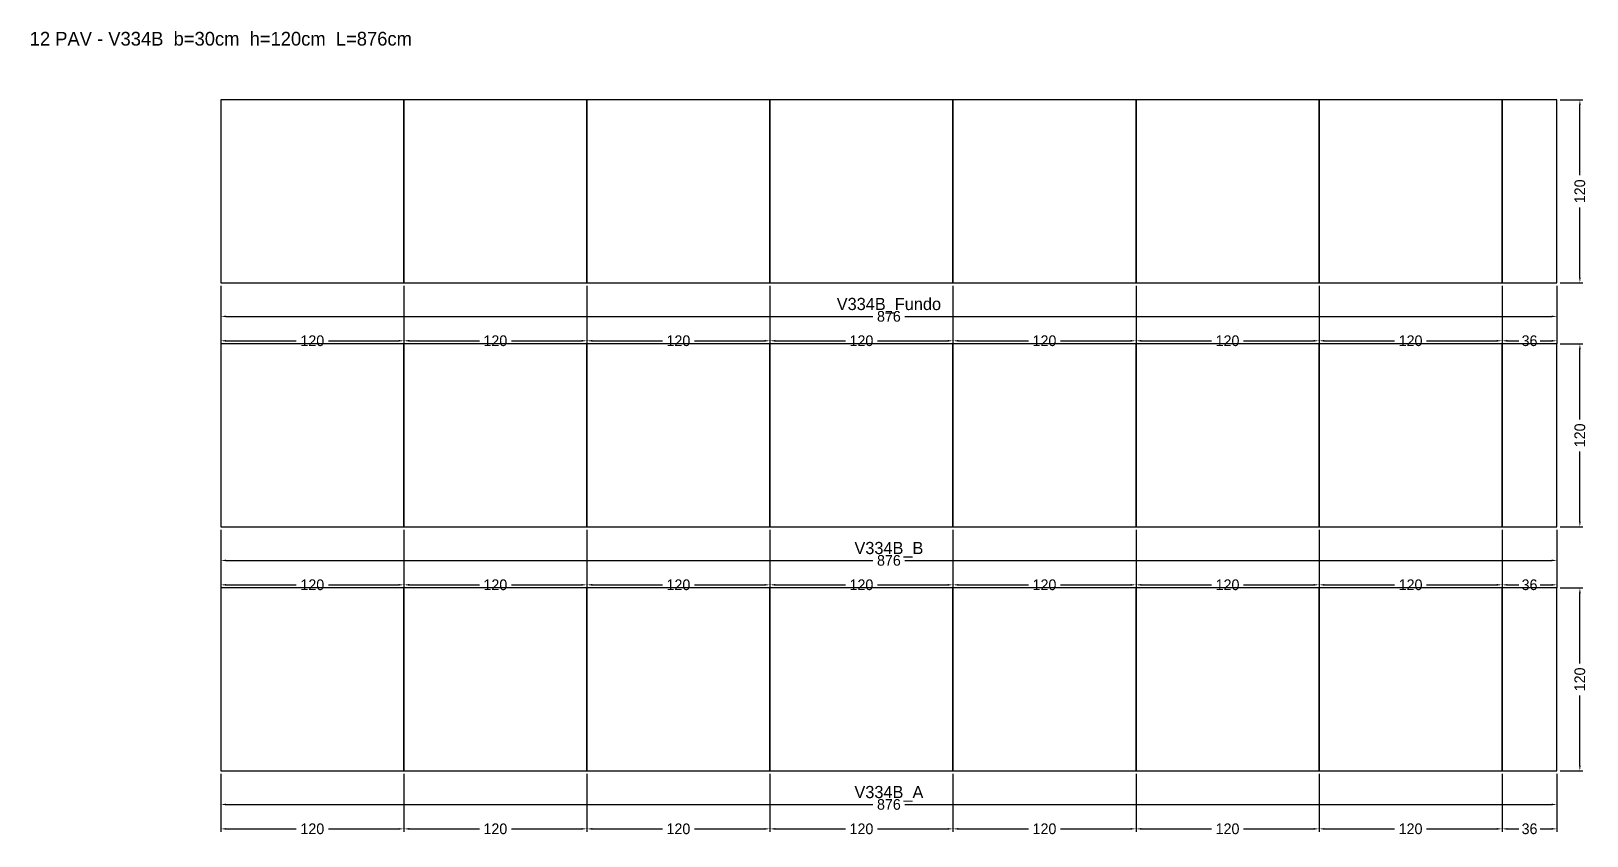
# Model space of a CAD drawing. Header units: metres. Extents: x -124 to 896, y -43 to 485.
import ezdxf

# ---------------------------------------------------------------- set-up
doc = ezdxf.new("R2010")
doc.units = ezdxf.units.M
for name, color, linetype in [('COTA', 3, 'Continuous'), ('NOMENCLATURA', 2, 'Continuous'), ('Paineis', 7, 'Continuous'), ('Texto Secao', 2, 'Continuous')]:
    doc.layers.add(name, color=color, linetype=linetype)
doc.dimstyles.new('COTA_VIG', dxfattribs={"dimtxt": 7, "dimasz": 3.5, "dimexe": 2, "dimexo": 2, "dimgap": 1.5, "dimtad": 1, "dimdec": 1, "dimcen": 2.5, "dimclrd": 3, "dimclre": 3, "dimclrt": 3, "dimazin": 3, "dimtfac": 1, "dimtmove": 0, "dimatfit": 3})

# ---------------------------------------------------------------- blocks, each defined once
blk = doc.blocks.new('_CLOSEDFILLED')
at = {"color": 0, "linetype": 'BYBLOCK'}
blk.add_solid([(-1, 0.16), (0, 0), (-1, -0.16)], dxfattribs=at)
blk = doc.blocks.new('*D1')
at = {"color": 3}
for p, q in [((0, -2), (0, -24)), ((876, -2), (876, -24)), ((3.5, -22), (427.5, -22)), ((448.5, -22), (872.5, -22))]:
    blk.add_line(p, q, dxfattribs=at)
at = {"layer": 'Defpoints'}
for p in [(0, 0), (876, 0), (0, -22)]:
    blk.add_point(p, dxfattribs=at)
at = {"layer": 'COTA', "color": 3, "xscale": 3.5, "yscale": 3.5, "rotation": 180}
blk.add_blockref('_CLOSEDFILLED', (0, -22), dxfattribs=at)
at = {"layer": 'COTA', "color": 3, "xscale": 3.5, "yscale": 3.5}
blk.add_blockref('_CLOSEDFILLED', (876, -22), dxfattribs=at)
at = {"layer": 'COTA', "color": 3, "insert": (438, -22), "char_height": 7, "attachment_point": 5}
blk.add_mtext('876', dxfattribs=at)
blk = doc.blocks.new('*D2')
at = {"color": 3}
for p, q in [((0, -2), (0, -40)), ((120, -2), (120, -40)), ((3.5, -38), (49.5, -38)), ((70.5, -38), (116.5, -38))]:
    blk.add_line(p, q, dxfattribs=at)
at = {"layer": 'Defpoints'}
for p in [(0, 0), (120, 0), (0, -38)]:
    blk.add_point(p, dxfattribs=at)
at = {"layer": 'COTA', "color": 3, "xscale": 3.5, "yscale": 3.5, "rotation": 180}
blk.add_blockref('_CLOSEDFILLED', (0, -38), dxfattribs=at)
at = {"layer": 'COTA', "color": 3, "xscale": 3.5, "yscale": 3.5}
blk.add_blockref('_CLOSEDFILLED', (120, -38), dxfattribs=at)
at = {"layer": 'COTA', "color": 3, "insert": (60, -38), "char_height": 7, "attachment_point": 5}
blk.add_mtext('120', dxfattribs=at)
blk = doc.blocks.new('*D3')
at = {"color": 3}
for p, q in [((120, -2), (120, -40)), ((240, -2), (240, -40)), ((123.5, -38), (169.5, -38)), ((190.5, -38), (236.5, -38))]:
    blk.add_line(p, q, dxfattribs=at)
at = {"layer": 'Defpoints'}
for p in [(120, 0), (240, 0), (120, -38)]:
    blk.add_point(p, dxfattribs=at)
at = {"layer": 'COTA', "color": 3, "xscale": 3.5, "yscale": 3.5, "rotation": 180}
blk.add_blockref('_CLOSEDFILLED', (120, -38), dxfattribs=at)
at = {"layer": 'COTA', "color": 3, "xscale": 3.5, "yscale": 3.5}
blk.add_blockref('_CLOSEDFILLED', (240, -38), dxfattribs=at)
at = {"layer": 'COTA', "color": 3, "insert": (180, -38), "char_height": 7, "attachment_point": 5}
blk.add_mtext('120', dxfattribs=at)
blk = doc.blocks.new('*D4')
at = {"color": 3}
for p, q in [((240, -2), (240, -40)), ((360, -2), (360, -40)), ((243.5, -38), (289.5, -38)), ((310.5, -38), (356.5, -38))]:
    blk.add_line(p, q, dxfattribs=at)
at = {"layer": 'Defpoints'}
for p in [(240, 0), (360, 0), (240, -38)]:
    blk.add_point(p, dxfattribs=at)
at = {"layer": 'COTA', "color": 3, "xscale": 3.5, "yscale": 3.5, "rotation": 180}
blk.add_blockref('_CLOSEDFILLED', (240, -38), dxfattribs=at)
at = {"layer": 'COTA', "color": 3, "xscale": 3.5, "yscale": 3.5}
blk.add_blockref('_CLOSEDFILLED', (360, -38), dxfattribs=at)
at = {"layer": 'COTA', "color": 3, "insert": (300, -38), "char_height": 7, "attachment_point": 5}
blk.add_mtext('120', dxfattribs=at)
blk = doc.blocks.new('*D5')
at = {"color": 3}
for p, q in [((360, -2), (360, -40)), ((480, -2), (480, -40)), ((363.5, -38), (409.5, -38)), ((430.5, -38), (476.5, -38))]:
    blk.add_line(p, q, dxfattribs=at)
at = {"layer": 'Defpoints'}
for p in [(360, 0), (480, 0), (360, -38)]:
    blk.add_point(p, dxfattribs=at)
at = {"layer": 'COTA', "color": 3, "xscale": 3.5, "yscale": 3.5, "rotation": 180}
blk.add_blockref('_CLOSEDFILLED', (360, -38), dxfattribs=at)
at = {"layer": 'COTA', "color": 3, "xscale": 3.5, "yscale": 3.5}
blk.add_blockref('_CLOSEDFILLED', (480, -38), dxfattribs=at)
at = {"layer": 'COTA', "color": 3, "insert": (420, -38), "char_height": 7, "attachment_point": 5}
blk.add_mtext('120', dxfattribs=at)
blk = doc.blocks.new('*D6')
at = {"color": 3}
for p, q in [((480, -2), (480, -40)), ((600, -2), (600, -40)), ((483.5, -38), (529.5, -38)), ((550.5, -38), (596.5, -38))]:
    blk.add_line(p, q, dxfattribs=at)
at = {"layer": 'Defpoints'}
for p in [(480, 0), (600, 0), (480, -38)]:
    blk.add_point(p, dxfattribs=at)
at = {"layer": 'COTA', "color": 3, "xscale": 3.5, "yscale": 3.5, "rotation": 180}
blk.add_blockref('_CLOSEDFILLED', (480, -38), dxfattribs=at)
at = {"layer": 'COTA', "color": 3, "xscale": 3.5, "yscale": 3.5}
blk.add_blockref('_CLOSEDFILLED', (600, -38), dxfattribs=at)
at = {"layer": 'COTA', "color": 3, "insert": (540, -38), "char_height": 7, "attachment_point": 5}
blk.add_mtext('120', dxfattribs=at)
blk = doc.blocks.new('*D7')
at = {"color": 3}
for p, q in [((600, -2), (600, -40)), ((720, -2), (720, -40)), ((603.5, -38), (649.5, -38)), ((670.5, -38), (716.5, -38))]:
    blk.add_line(p, q, dxfattribs=at)
at = {"layer": 'Defpoints'}
for p in [(600, 0), (720, 0), (600, -38)]:
    blk.add_point(p, dxfattribs=at)
at = {"layer": 'COTA', "color": 3, "xscale": 3.5, "yscale": 3.5, "rotation": 180}
blk.add_blockref('_CLOSEDFILLED', (600, -38), dxfattribs=at)
at = {"layer": 'COTA', "color": 3, "xscale": 3.5, "yscale": 3.5}
blk.add_blockref('_CLOSEDFILLED', (720, -38), dxfattribs=at)
at = {"layer": 'COTA', "color": 3, "insert": (660, -38), "char_height": 7, "attachment_point": 5}
blk.add_mtext('120', dxfattribs=at)
blk = doc.blocks.new('*D8')
at = {"color": 3}
for p, q in [((720, -2), (720, -40)), ((840, -2), (840, -40)), ((723.5, -38), (769.5, -38)), ((790.5, -38), (836.5, -38))]:
    blk.add_line(p, q, dxfattribs=at)
at = {"layer": 'Defpoints'}
for p in [(720, 0), (840, 0), (720, -38)]:
    blk.add_point(p, dxfattribs=at)
at = {"layer": 'COTA', "color": 3, "xscale": 3.5, "yscale": 3.5, "rotation": 180}
blk.add_blockref('_CLOSEDFILLED', (720, -38), dxfattribs=at)
at = {"layer": 'COTA', "color": 3, "xscale": 3.5, "yscale": 3.5}
blk.add_blockref('_CLOSEDFILLED', (840, -38), dxfattribs=at)
at = {"layer": 'COTA', "color": 3, "insert": (780, -38), "char_height": 7, "attachment_point": 5}
blk.add_mtext('120', dxfattribs=at)
blk = doc.blocks.new('*D9')
at = {"color": 3}
for p, q in [((840, -2), (840, -40)), ((876, -2), (876, -40)), ((843.5, -38), (851, -38)), ((865, -38), (872.5, -38))]:
    blk.add_line(p, q, dxfattribs=at)
at = {"layer": 'Defpoints'}
for p in [(840, 0), (876, 0), (840, -38)]:
    blk.add_point(p, dxfattribs=at)
at = {"layer": 'COTA', "color": 3, "xscale": 3.5, "yscale": 3.5, "rotation": 180}
blk.add_blockref('_CLOSEDFILLED', (840, -38), dxfattribs=at)
at = {"layer": 'COTA', "color": 3, "xscale": 3.5, "yscale": 3.5}
blk.add_blockref('_CLOSEDFILLED', (876, -38), dxfattribs=at)
at = {"layer": 'COTA', "color": 3, "insert": (858, -38), "char_height": 7, "attachment_point": 5}
blk.add_mtext('36', dxfattribs=at)
blk = doc.blocks.new('*D10')
at = {"color": 3}
for p, q in [((878, 120), (893, 120)), ((891, 70.5), (891, 116.5)), ((891, 3.5), (891, 49.5)), ((878, 0), (893, 0))]:
    blk.add_line(p, q, dxfattribs=at)
at = {"layer": 'Defpoints'}
for p in [(876, 120), (876, 0), (891, 0)]:
    blk.add_point(p, dxfattribs=at)
at = {"layer": 'COTA', "color": 3, "xscale": 3.5, "yscale": 3.5}
for p, rotation in [((891, 120), 90), ((891, 0), 270)]:
    blk.add_blockref('_CLOSEDFILLED', p, dxfattribs=dict(at, rotation=rotation))
at = {"layer": 'COTA', "color": 3, "insert": (891, 60), "char_height": 7, "attachment_point": 5, "rotation": 90}
blk.add_mtext('120', dxfattribs=at)
blk = doc.blocks.new('*D11')
at = {"color": 3}
for p, q in [((0, 158), (0, 136)), ((876, 158), (876, 136)), ((3.5, 138), (427.5, 138)), ((448.5, 138), (872.5, 138))]:
    blk.add_line(p, q, dxfattribs=at)
at = {"layer": 'Defpoints'}
for p in [(0, 160), (876, 160), (0, 138)]:
    blk.add_point(p, dxfattribs=at)
at = {"layer": 'COTA', "color": 3, "xscale": 3.5, "yscale": 3.5, "rotation": 180}
blk.add_blockref('_CLOSEDFILLED', (0, 138), dxfattribs=at)
at = {"layer": 'COTA', "color": 3, "xscale": 3.5, "yscale": 3.5}
blk.add_blockref('_CLOSEDFILLED', (876, 138), dxfattribs=at)
at = {"layer": 'COTA', "color": 3, "insert": (438, 138), "char_height": 7, "attachment_point": 5}
blk.add_mtext('876', dxfattribs=at)
blk = doc.blocks.new('*D12')
at = {"color": 3}
for p, q in [((0, 158), (0, 120)), ((120, 158), (120, 120)), ((3.5, 122), (49.5, 122)), ((70.5, 122), (116.5, 122))]:
    blk.add_line(p, q, dxfattribs=at)
at = {"layer": 'Defpoints'}
for p in [(0, 160), (120, 160), (0, 122)]:
    blk.add_point(p, dxfattribs=at)
at = {"layer": 'COTA', "color": 3, "xscale": 3.5, "yscale": 3.5, "rotation": 180}
blk.add_blockref('_CLOSEDFILLED', (0, 122), dxfattribs=at)
at = {"layer": 'COTA', "color": 3, "xscale": 3.5, "yscale": 3.5}
blk.add_blockref('_CLOSEDFILLED', (120, 122), dxfattribs=at)
at = {"layer": 'COTA', "color": 3, "insert": (60, 122), "char_height": 7, "attachment_point": 5}
blk.add_mtext('120', dxfattribs=at)
blk = doc.blocks.new('*D13')
at = {"color": 3}
for p, q in [((120, 158), (120, 120)), ((240, 158), (240, 120)), ((123.5, 122), (169.5, 122)), ((190.5, 122), (236.5, 122))]:
    blk.add_line(p, q, dxfattribs=at)
at = {"layer": 'Defpoints'}
for p in [(120, 160), (240, 160), (120, 122)]:
    blk.add_point(p, dxfattribs=at)
at = {"layer": 'COTA', "color": 3, "xscale": 3.5, "yscale": 3.5, "rotation": 180}
blk.add_blockref('_CLOSEDFILLED', (120, 122), dxfattribs=at)
at = {"layer": 'COTA', "color": 3, "xscale": 3.5, "yscale": 3.5}
blk.add_blockref('_CLOSEDFILLED', (240, 122), dxfattribs=at)
at = {"layer": 'COTA', "color": 3, "insert": (180, 122), "char_height": 7, "attachment_point": 5}
blk.add_mtext('120', dxfattribs=at)
blk = doc.blocks.new('*D14')
at = {"color": 3}
for p, q in [((240, 158), (240, 120)), ((360, 158), (360, 120)), ((243.5, 122), (289.5, 122)), ((310.5, 122), (356.5, 122))]:
    blk.add_line(p, q, dxfattribs=at)
at = {"layer": 'Defpoints'}
for p in [(240, 160), (360, 160), (240, 122)]:
    blk.add_point(p, dxfattribs=at)
at = {"layer": 'COTA', "color": 3, "xscale": 3.5, "yscale": 3.5, "rotation": 180}
blk.add_blockref('_CLOSEDFILLED', (240, 122), dxfattribs=at)
at = {"layer": 'COTA', "color": 3, "xscale": 3.5, "yscale": 3.5}
blk.add_blockref('_CLOSEDFILLED', (360, 122), dxfattribs=at)
at = {"layer": 'COTA', "color": 3, "insert": (300, 122), "char_height": 7, "attachment_point": 5}
blk.add_mtext('120', dxfattribs=at)
blk = doc.blocks.new('*D15')
at = {"color": 3}
for p, q in [((360, 158), (360, 120)), ((480, 158), (480, 120)), ((363.5, 122), (409.5, 122)), ((430.5, 122), (476.5, 122))]:
    blk.add_line(p, q, dxfattribs=at)
at = {"layer": 'Defpoints'}
for p in [(360, 160), (480, 160), (360, 122)]:
    blk.add_point(p, dxfattribs=at)
at = {"layer": 'COTA', "color": 3, "xscale": 3.5, "yscale": 3.5, "rotation": 180}
blk.add_blockref('_CLOSEDFILLED', (360, 122), dxfattribs=at)
at = {"layer": 'COTA', "color": 3, "xscale": 3.5, "yscale": 3.5}
blk.add_blockref('_CLOSEDFILLED', (480, 122), dxfattribs=at)
at = {"layer": 'COTA', "color": 3, "insert": (420, 122), "char_height": 7, "attachment_point": 5}
blk.add_mtext('120', dxfattribs=at)
blk = doc.blocks.new('*D16')
at = {"color": 3}
for p, q in [((480, 158), (480, 120)), ((600, 158), (600, 120)), ((483.5, 122), (529.5, 122)), ((550.5, 122), (596.5, 122))]:
    blk.add_line(p, q, dxfattribs=at)
at = {"layer": 'Defpoints'}
for p in [(480, 160), (600, 160), (480, 122)]:
    blk.add_point(p, dxfattribs=at)
at = {"layer": 'COTA', "color": 3, "xscale": 3.5, "yscale": 3.5, "rotation": 180}
blk.add_blockref('_CLOSEDFILLED', (480, 122), dxfattribs=at)
at = {"layer": 'COTA', "color": 3, "xscale": 3.5, "yscale": 3.5}
blk.add_blockref('_CLOSEDFILLED', (600, 122), dxfattribs=at)
at = {"layer": 'COTA', "color": 3, "insert": (540, 122), "char_height": 7, "attachment_point": 5}
blk.add_mtext('120', dxfattribs=at)
blk = doc.blocks.new('*D17')
at = {"color": 3}
for p, q in [((600, 158), (600, 120)), ((720, 158), (720, 120)), ((603.5, 122), (649.5, 122)), ((670.5, 122), (716.5, 122))]:
    blk.add_line(p, q, dxfattribs=at)
at = {"layer": 'Defpoints'}
for p in [(600, 160), (720, 160), (600, 122)]:
    blk.add_point(p, dxfattribs=at)
at = {"layer": 'COTA', "color": 3, "xscale": 3.5, "yscale": 3.5, "rotation": 180}
blk.add_blockref('_CLOSEDFILLED', (600, 122), dxfattribs=at)
at = {"layer": 'COTA', "color": 3, "xscale": 3.5, "yscale": 3.5}
blk.add_blockref('_CLOSEDFILLED', (720, 122), dxfattribs=at)
at = {"layer": 'COTA', "color": 3, "insert": (660, 122), "char_height": 7, "attachment_point": 5}
blk.add_mtext('120', dxfattribs=at)
blk = doc.blocks.new('*D18')
at = {"color": 3}
for p, q in [((720, 158), (720, 120)), ((840, 158), (840, 120)), ((723.5, 122), (769.5, 122)), ((790.5, 122), (836.5, 122))]:
    blk.add_line(p, q, dxfattribs=at)
at = {"layer": 'Defpoints'}
for p in [(720, 160), (840, 160), (720, 122)]:
    blk.add_point(p, dxfattribs=at)
at = {"layer": 'COTA', "color": 3, "xscale": 3.5, "yscale": 3.5, "rotation": 180}
blk.add_blockref('_CLOSEDFILLED', (720, 122), dxfattribs=at)
at = {"layer": 'COTA', "color": 3, "xscale": 3.5, "yscale": 3.5}
blk.add_blockref('_CLOSEDFILLED', (840, 122), dxfattribs=at)
at = {"layer": 'COTA', "color": 3, "insert": (780, 122), "char_height": 7, "attachment_point": 5}
blk.add_mtext('120', dxfattribs=at)
blk = doc.blocks.new('*D19')
at = {"color": 3}
for p, q in [((840, 158), (840, 120)), ((876, 158), (876, 120)), ((843.5, 122), (851, 122)), ((865, 122), (872.5, 122))]:
    blk.add_line(p, q, dxfattribs=at)
at = {"layer": 'Defpoints'}
for p in [(840, 160), (876, 160), (840, 122)]:
    blk.add_point(p, dxfattribs=at)
at = {"layer": 'COTA', "color": 3, "xscale": 3.5, "yscale": 3.5, "rotation": 180}
blk.add_blockref('_CLOSEDFILLED', (840, 122), dxfattribs=at)
at = {"layer": 'COTA', "color": 3, "xscale": 3.5, "yscale": 3.5}
blk.add_blockref('_CLOSEDFILLED', (876, 122), dxfattribs=at)
at = {"layer": 'COTA', "color": 3, "insert": (858, 122), "char_height": 7, "attachment_point": 5}
blk.add_mtext('36', dxfattribs=at)
blk = doc.blocks.new('*D20')
at = {"color": 3}
for p, q in [((878, 280), (893, 280)), ((891, 230.5), (891, 276.5)), ((891, 163.5), (891, 209.5)), ((878, 160), (893, 160))]:
    blk.add_line(p, q, dxfattribs=at)
at = {"layer": 'Defpoints'}
for p in [(876, 280), (876, 160), (891, 160)]:
    blk.add_point(p, dxfattribs=at)
at = {"layer": 'COTA', "color": 3, "xscale": 3.5, "yscale": 3.5}
for p, rotation in [((891, 280), 90), ((891, 160), 270)]:
    blk.add_blockref('_CLOSEDFILLED', p, dxfattribs=dict(at, rotation=rotation))
at = {"layer": 'COTA', "color": 3, "insert": (891, 220), "char_height": 7, "attachment_point": 5, "rotation": 90}
blk.add_mtext('120', dxfattribs=at)
blk = doc.blocks.new('*D21')
at = {"color": 3}
for p, q in [((0, 318), (0, 296)), ((876, 318), (876, 296)), ((3.5, 298), (427.5, 298)), ((448.5, 298), (872.5, 298))]:
    blk.add_line(p, q, dxfattribs=at)
at = {"layer": 'Defpoints'}
for p in [(0, 320), (876, 320), (0, 298)]:
    blk.add_point(p, dxfattribs=at)
at = {"layer": 'COTA', "color": 3, "xscale": 3.5, "yscale": 3.5, "rotation": 180}
blk.add_blockref('_CLOSEDFILLED', (0, 298), dxfattribs=at)
at = {"layer": 'COTA', "color": 3, "xscale": 3.5, "yscale": 3.5}
blk.add_blockref('_CLOSEDFILLED', (876, 298), dxfattribs=at)
at = {"layer": 'COTA', "color": 3, "insert": (438, 298), "char_height": 7, "attachment_point": 5}
blk.add_mtext('876', dxfattribs=at)
blk = doc.blocks.new('*D22')
at = {"color": 3}
for p, q in [((0, 318), (0, 280)), ((120, 318), (120, 280)), ((3.5, 282), (49.5, 282)), ((70.5, 282), (116.5, 282))]:
    blk.add_line(p, q, dxfattribs=at)
at = {"layer": 'Defpoints'}
for p in [(0, 320), (120, 320), (0, 282)]:
    blk.add_point(p, dxfattribs=at)
at = {"layer": 'COTA', "color": 3, "xscale": 3.5, "yscale": 3.5, "rotation": 180}
blk.add_blockref('_CLOSEDFILLED', (0, 282), dxfattribs=at)
at = {"layer": 'COTA', "color": 3, "xscale": 3.5, "yscale": 3.5}
blk.add_blockref('_CLOSEDFILLED', (120, 282), dxfattribs=at)
at = {"layer": 'COTA', "color": 3, "insert": (60, 282), "char_height": 7, "attachment_point": 5}
blk.add_mtext('120', dxfattribs=at)
blk = doc.blocks.new('*D23')
at = {"color": 3}
for p, q in [((120, 318), (120, 280)), ((240, 318), (240, 280)), ((123.5, 282), (169.5, 282)), ((190.5, 282), (236.5, 282))]:
    blk.add_line(p, q, dxfattribs=at)
at = {"layer": 'Defpoints'}
for p in [(120, 320), (240, 320), (120, 282)]:
    blk.add_point(p, dxfattribs=at)
at = {"layer": 'COTA', "color": 3, "xscale": 3.5, "yscale": 3.5, "rotation": 180}
blk.add_blockref('_CLOSEDFILLED', (120, 282), dxfattribs=at)
at = {"layer": 'COTA', "color": 3, "xscale": 3.5, "yscale": 3.5}
blk.add_blockref('_CLOSEDFILLED', (240, 282), dxfattribs=at)
at = {"layer": 'COTA', "color": 3, "insert": (180, 282), "char_height": 7, "attachment_point": 5}
blk.add_mtext('120', dxfattribs=at)
blk = doc.blocks.new('*D24')
at = {"color": 3}
for p, q in [((240, 318), (240, 280)), ((360, 318), (360, 280)), ((243.5, 282), (289.5, 282)), ((310.5, 282), (356.5, 282))]:
    blk.add_line(p, q, dxfattribs=at)
at = {"layer": 'Defpoints'}
for p in [(240, 320), (360, 320), (240, 282)]:
    blk.add_point(p, dxfattribs=at)
at = {"layer": 'COTA', "color": 3, "xscale": 3.5, "yscale": 3.5, "rotation": 180}
blk.add_blockref('_CLOSEDFILLED', (240, 282), dxfattribs=at)
at = {"layer": 'COTA', "color": 3, "xscale": 3.5, "yscale": 3.5}
blk.add_blockref('_CLOSEDFILLED', (360, 282), dxfattribs=at)
at = {"layer": 'COTA', "color": 3, "insert": (300, 282), "char_height": 7, "attachment_point": 5}
blk.add_mtext('120', dxfattribs=at)
blk = doc.blocks.new('*D25')
at = {"color": 3}
for p, q in [((360, 318), (360, 280)), ((480, 318), (480, 280)), ((363.5, 282), (409.5, 282)), ((430.5, 282), (476.5, 282))]:
    blk.add_line(p, q, dxfattribs=at)
at = {"layer": 'Defpoints'}
for p in [(360, 320), (480, 320), (360, 282)]:
    blk.add_point(p, dxfattribs=at)
at = {"layer": 'COTA', "color": 3, "xscale": 3.5, "yscale": 3.5, "rotation": 180}
blk.add_blockref('_CLOSEDFILLED', (360, 282), dxfattribs=at)
at = {"layer": 'COTA', "color": 3, "xscale": 3.5, "yscale": 3.5}
blk.add_blockref('_CLOSEDFILLED', (480, 282), dxfattribs=at)
at = {"layer": 'COTA', "color": 3, "insert": (420, 282), "char_height": 7, "attachment_point": 5}
blk.add_mtext('120', dxfattribs=at)
blk = doc.blocks.new('*D26')
at = {"color": 3}
for p, q in [((480, 318), (480, 280)), ((600, 318), (600, 280)), ((483.5, 282), (529.5, 282)), ((550.5, 282), (596.5, 282))]:
    blk.add_line(p, q, dxfattribs=at)
at = {"layer": 'Defpoints'}
for p in [(480, 320), (600, 320), (480, 282)]:
    blk.add_point(p, dxfattribs=at)
at = {"layer": 'COTA', "color": 3, "xscale": 3.5, "yscale": 3.5, "rotation": 180}
blk.add_blockref('_CLOSEDFILLED', (480, 282), dxfattribs=at)
at = {"layer": 'COTA', "color": 3, "xscale": 3.5, "yscale": 3.5}
blk.add_blockref('_CLOSEDFILLED', (600, 282), dxfattribs=at)
at = {"layer": 'COTA', "color": 3, "insert": (540, 282), "char_height": 7, "attachment_point": 5}
blk.add_mtext('120', dxfattribs=at)
blk = doc.blocks.new('*D27')
at = {"color": 3}
for p, q in [((600, 318), (600, 280)), ((720, 318), (720, 280)), ((603.5, 282), (649.5, 282)), ((670.5, 282), (716.5, 282))]:
    blk.add_line(p, q, dxfattribs=at)
at = {"layer": 'Defpoints'}
for p in [(600, 320), (720, 320), (600, 282)]:
    blk.add_point(p, dxfattribs=at)
at = {"layer": 'COTA', "color": 3, "xscale": 3.5, "yscale": 3.5, "rotation": 180}
blk.add_blockref('_CLOSEDFILLED', (600, 282), dxfattribs=at)
at = {"layer": 'COTA', "color": 3, "xscale": 3.5, "yscale": 3.5}
blk.add_blockref('_CLOSEDFILLED', (720, 282), dxfattribs=at)
at = {"layer": 'COTA', "color": 3, "insert": (660, 282), "char_height": 7, "attachment_point": 5}
blk.add_mtext('120', dxfattribs=at)
blk = doc.blocks.new('*D28')
at = {"color": 3}
for p, q in [((720, 318), (720, 280)), ((840, 318), (840, 280)), ((723.5, 282), (769.5, 282)), ((790.5, 282), (836.5, 282))]:
    blk.add_line(p, q, dxfattribs=at)
at = {"layer": 'Defpoints'}
for p in [(720, 320), (840, 320), (720, 282)]:
    blk.add_point(p, dxfattribs=at)
at = {"layer": 'COTA', "color": 3, "xscale": 3.5, "yscale": 3.5, "rotation": 180}
blk.add_blockref('_CLOSEDFILLED', (720, 282), dxfattribs=at)
at = {"layer": 'COTA', "color": 3, "xscale": 3.5, "yscale": 3.5}
blk.add_blockref('_CLOSEDFILLED', (840, 282), dxfattribs=at)
at = {"layer": 'COTA', "color": 3, "insert": (780, 282), "char_height": 7, "attachment_point": 5}
blk.add_mtext('120', dxfattribs=at)
blk = doc.blocks.new('*D29')
at = {"color": 3}
for p, q in [((840, 318), (840, 280)), ((876, 318), (876, 280)), ((843.5, 282), (851, 282)), ((865, 282), (872.5, 282))]:
    blk.add_line(p, q, dxfattribs=at)
at = {"layer": 'Defpoints'}
for p in [(840, 320), (876, 320), (840, 282)]:
    blk.add_point(p, dxfattribs=at)
at = {"layer": 'COTA', "color": 3, "xscale": 3.5, "yscale": 3.5, "rotation": 180}
blk.add_blockref('_CLOSEDFILLED', (840, 282), dxfattribs=at)
at = {"layer": 'COTA', "color": 3, "xscale": 3.5, "yscale": 3.5}
blk.add_blockref('_CLOSEDFILLED', (876, 282), dxfattribs=at)
at = {"layer": 'COTA', "color": 3, "insert": (858, 282), "char_height": 7, "attachment_point": 5}
blk.add_mtext('36', dxfattribs=at)
blk = doc.blocks.new('*D30')
at = {"color": 3}
for p, q in [((878, 440), (893, 440)), ((891, 390.5), (891, 436.5)), ((891, 323.5), (891, 369.5)), ((878, 320), (893, 320))]:
    blk.add_line(p, q, dxfattribs=at)
at = {"layer": 'Defpoints'}
for p in [(876, 440), (876, 320), (891, 320)]:
    blk.add_point(p, dxfattribs=at)
at = {"layer": 'COTA', "color": 3, "xscale": 3.5, "yscale": 3.5}
for p, rotation in [((891, 440), 90), ((891, 320), 270)]:
    blk.add_blockref('_CLOSEDFILLED', p, dxfattribs=dict(at, rotation=rotation))
at = {"layer": 'COTA', "color": 3, "insert": (891, 380), "char_height": 7, "attachment_point": 5, "rotation": 90}
blk.add_mtext('120', dxfattribs=at)

msp = doc.modelspace()

# ---------------------------------------------------------------- linework, layer by layer
at = {"layer": 'Paineis'}
for points in [[(0, 320), (120, 320), (120, 440), (0, 440)], [(120, 320), (240, 320), (240, 440), (120, 440)], [(240, 320), (360, 320), (360, 440), (240, 440)], [(360, 320), (480, 320), (480, 440), (360, 440)], [(480, 320), (600, 320), (600, 440), (480, 440)], [(600, 320), (720, 320), (720, 440), (600, 440)], [(720, 320), (840, 320), (840, 440), (720, 440)], [(840, 320), (876, 320), (876, 440), (840, 440)], [(0, 160), (120, 160), (120, 280), (0, 280)], [(120, 160), (240, 160), (240, 280), (120, 280)], [(240, 160), (360, 160), (360, 280), (240, 280)], [(360, 160), (480, 160), (480, 280), (360, 280)], [(480, 160), (600, 160), (600, 280), (480, 280)], [(600, 160), (720, 160), (720, 280), (600, 280)], [(720, 160), (840, 160), (840, 280), (720, 280)], [(840, 160), (876, 160), (876, 280), (840, 280)], [(0, 0), (120, 0), (120, 120), (0, 120)], [(120, 0), (240, 0), (240, 120), (120, 120)], [(240, 0), (360, 0), (360, 120), (240, 120)], [(360, 0), (480, 0), (480, 120), (360, 120)], [(480, 0), (600, 0), (600, 120), (480, 120)], [(600, 0), (720, 0), (720, 120), (600, 120)], [(720, 0), (840, 0), (840, 120), (720, 120)], [(840, 0), (876, 0), (876, 120), (840, 120)]]:
    msp.add_lwpolyline(points, close=True, dxfattribs=at)

# ---------------------------------------------------------------- texts
at = {"layer": 'NOMENCLATURA', "insert": (0, 480), "char_height": 9, "width": 896, "attachment_point": 5}
msp.add_mtext('12 PAV - V334B  b=30cm  h=120cm  L=876cm', dxfattribs=at)
at = {"layer": 'Texto Secao', "char_height": 8, "width": 896, "attachment_point": 5}
for s, insert in [('V334B_Fundo', (438, 305)), ('V334B_B', (438, 145)), ('V334B_A', (438, -15))]:
    msp.add_mtext(s, dxfattribs=dict(at, insert=insert))

# ---------------------------------------------------------------- dimensions: what is measured, and where the dimension line sits
at = {"layer": 'COTA'}
for base, p1, p2, picture, middle in [((891, 320), (876, 320), (876, 440), '*D30', (891, 380)), ((891, 160), (876, 160), (876, 280), '*D20', (891, 220)), ((891, 0), (876, 0), (876, 120), '*D10', (891, 60))]:
    dim = msp.add_linear_dim(base=base, p1=p1, p2=p2, angle=90, dimstyle='COTA_VIG', dxfattribs=at)
    dim.commit()
    dim.dimension.update_dxf_attribs({"geometry": picture, "text_midpoint": middle})
for base, p1, p2, picture, middle in [((0, 298), (0, 320), (876, 320), '*D21', (438, 298)), ((0, 282), (0, 320), (120, 320), '*D22', (60, 282)), ((120, 282), (120, 320), (240, 320), '*D23', (180, 282)), ((240, 282), (240, 320), (360, 320), '*D24', (300, 282)), ((360, 282), (360, 320), (480, 320), '*D25', (420, 282)), ((480, 282), (480, 320), (600, 320), '*D26', (540, 282)), ((600, 282), (600, 320), (720, 320), '*D27', (660, 282)), ((720, 282), (720, 320), (840, 320), '*D28', (780, 282)), ((840, 282), (840, 320), (876, 320), '*D29', (858, 282)), ((0, 138), (0, 160), (876, 160), '*D11', (438, 138)), ((0, 122), (0, 160), (120, 160), '*D12', (60, 122)), ((120, 122), (120, 160), (240, 160), '*D13', (180, 122)), ((240, 122), (240, 160), (360, 160), '*D14', (300, 122)), ((360, 122), (360, 160), (480, 160), '*D15', (420, 122)), ((480, 122), (480, 160), (600, 160), '*D16', (540, 122)), ((600, 122), (600, 160), (720, 160), '*D17', (660, 122)), ((720, 122), (720, 160), (840, 160), '*D18', (780, 122)), ((840, 122), (840, 160), (876, 160), '*D19', (858, 122)), ((0, -22), (0, 0), (876, 0), '*D1', (438, -22)), ((0, -38), (0, 0), (120, 0), '*D2', (60, -38)), ((120, -38), (120, 0), (240, 0), '*D3', (180, -38)), ((240, -38), (240, 0), (360, 0), '*D4', (300, -38)), ((360, -38), (360, 0), (480, 0), '*D5', (420, -38)), ((480, -38), (480, 0), (600, 0), '*D6', (540, -38)), ((600, -38), (600, 0), (720, 0), '*D7', (660, -38)), ((720, -38), (720, 0), (840, 0), '*D8', (780, -38)), ((840, -38), (840, 0), (876, 0), '*D9', (858, -38))]:
    dim = msp.add_linear_dim(base=base, p1=p1, p2=p2, dimstyle='COTA_VIG', dxfattribs=at)
    dim.commit()
    dim.dimension.update_dxf_attribs({"geometry": picture, "text_midpoint": middle})

doc.saveas('drawing.dxf')
